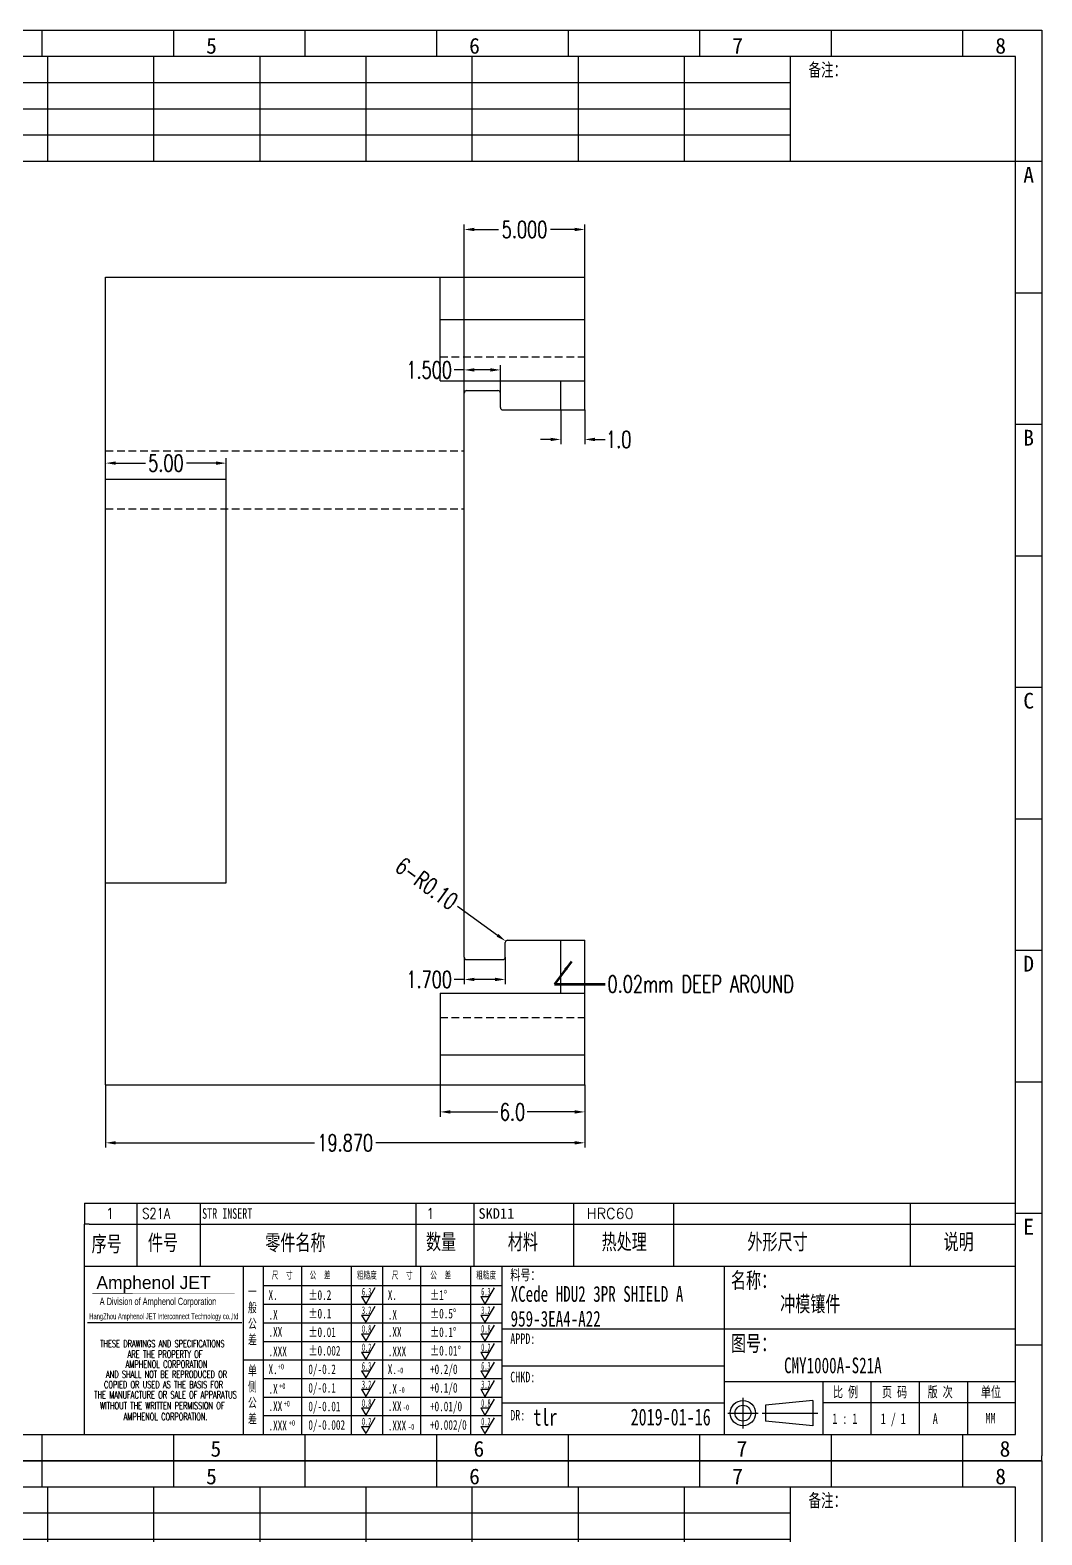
# Model space of a CAD drawing. Header units: millimetres. Extents: x -2852 to 5627, y -2271 to 1849.
# Drawn here: x -2683.9 to -2642, y -426.7 to -364.3 of the extents above; entities that cross this region are included whole.
import ezdxf
from ezdxf.enums import TextEntityAlignment as Align

# ---------------------------------------------------------------- set-up
doc = ezdxf.new("R2010")
doc.units = ezdxf.units.MM
doc.header["$PDSIZE"] = 3
doc.linetypes.add('DASHED2', pattern=[9.525, 6.35, -3.175])
for name, color, linetype in [('1', 7, 'Continuous'), ('11', 4, 'DASHED2'), ('41', 1, 'Continuous')]:
    doc.layers.add(name, color=color, linetype=linetype)
doc.styles.add('CH', font='仿宋_GB2312_0.ttf')
doc.styles.add('jet02', font='simplex.shx', dxfattribs={"width": 0.7})
doc.styles.add('SIMPLEX', font='SIMPLEX')
doc.styles.get("Standard").update_dxf_attribs({"font": '仿宋_GB2312_0.ttf', "width": 0.7})
doc.styles.add('TEXTSTYLE_1', font='TRIUMB.TTF')
doc.styles.add('TEXTSTYLE_2', font='TRIUM.TTF')
doc.styles.add('tk', font='', dxfattribs={"width": 0.7})
doc.styles.add('tk 2', font='仿宋_GB2312_0.ttf', dxfattribs={"width": 0.65})
doc.styles.add('tk 4', font='simplex.shx', dxfattribs={"width": 0.65, "bigfont": 'bigfont.shx'})
doc.styles.get('tk').set_extended_font_data('NSimSun')
doc.dimstyles.new('jet02', dxfattribs={"dimtxt": 3.5, "dimasz": 2.1, "dimexe": 1, "dimexo": 0, "dimgap": 0.5, "dimtad": 0, "dimtoh": 1, "dimdec": 3, "dimzin": 9, "dimdsep": 46, "dimtxsty": 'jet02', "dimcen": 0, "dimclrt": 256, "dimazin": 2, "dimtfac": 1, "dimtdec": 3, "dimtofl": 0, "dimtmove": 0, "dimatfit": 1, "dimfxl": 0, "dimarcsym": 0})

# ---------------------------------------------------------------- blocks, each defined once
blk = doc.blocks.new('*D72')
at = {"layer": '41', "ltscale": 0.05}
for p, q in [((-1765.587, -2860.479), (-1765.587, -2863.082)), ((-1745.717, -2860.479), (-1745.717, -2863.082)), ((-1765.167, -2862.882), (-1756.919, -2862.882)), ((-1746.137, -2862.882), (-1754.385, -2862.882))]:
    blk.add_line(p, q, dxfattribs=at)
for points in [[(-1765.167, -2862.812), (-1765.167, -2862.952), (-1765.587, -2862.882)], [(-1746.137, -2862.812), (-1746.137, -2862.952), (-1745.717, -2862.882)]]:
    blk.add_solid(points, dxfattribs=at)
at = {"layer": 'Defpoints', "color": 0, "ltscale": 0.05}
for p in [(-1765.587, -2860.479), (-1745.717, -2860.479), (-1745.717, -2862.882)]:
    blk.add_point(p, dxfattribs=at)
at = {"layer": '41', "ltscale": 0.05, "insert": (-1755.652, -2862.882), "char_height": 0.7, "attachment_point": 5, "style": 'jet02'}
blk.add_mtext('19.870', dxfattribs=at)
blk = doc.blocks.new('A3-N')
at = {"layer": '1', "color": 1}
for p, q in [((0, 0), (0, 296.73)), ((0, 296.73), (420, 296.73)), ((21.82, 291.27), (21.82, 296.73)), ((49.09, 291.27), (49.09, 296.73)), ((76.36, 291.27), (76.36, 296.73)), ((103.64, 291.27), (103.64, 296.73)), ((103.64, 291.27), (103.64, 296.73)), ((103.64, 291.27), (103.64, 296.73)), ((130.91, 291.27), (130.91, 296.73)), ((158.18, 291.27), (158.18, 296.73)), ((185.45, 291.27), (185.45, 296.73)), ((212.73, 291.27), (212.73, 296.73)), ((240, 291.27), (240, 296.73)), ((267.27, 291.27), (267.27, 296.73)), ((294.55, 291.27), (294.55, 296.73)), ((321.82, 291.27), (321.82, 296.73)), ((349.09, 291.27), (349.09, 296.73)), ((376.36, 291.27), (376.36, 296.73)), ((403.64, 291.27), (403.64, 296.73)), ((420, 296.73), (420, 1)), ((5.45, 269.45), (0, 269.45)), ((420, 269.45), (414.55, 269.45)), ((5.45, 242.18), (0, 242.18)), ((420, 242.18), (414.55, 242.18)), ((5.45, 214.91), (0, 214.91)), ((420, 214.91), (414.55, 214.91)), ((5.45, 187.64), (0, 187.64)), ((420, 187.64), (414.55, 187.64)), ((5.45, 160.36), (0, 160.36)), ((420, 160.36), (414.55, 160.36)), ((5.45, 133.09), (0, 133.09)), ((420, 133.09), (414.55, 133.09)), ((5.45, 105.82), (0, 105.82)), ((420, 105.82), (414.55, 105.82)), ((5.45, 78.55), (0, 78.55)), ((420, 78.55), (414.55, 78.55)), ((5.45, 51.27), (0, 51.27)), ((420, 51.27), (414.55, 51.27)), ((222.45, 49.09), (221.45, 49.09)), ((221.45, 49.09), (221.45, 40.36)), ((222.45, 49.09), (414.55, 49.09)), ((232.36, 49.09), (232.36, 40.36)), ((245.45, 49.09), (245.45, 40.36)), ((290.18, 49.09), (290.18, 40.36)), ((302.18, 49.09), (302.18, 40.36)), ((322.91, 49.09), (322.91, 40.36)), ((343.64, 49.09), (343.64, 40.36)), ((392.73, 40.36), (392.73, 49.09)), ((258.55, 40.36), (258.55, 5.44)), ((266.45, 40.36), (266.45, 5.44)), ((276.78, 40.36), (276.78, 5.45)), ((291.18, 40.36), (291.18, 5.45)), ((301.51, 40.37), (301.51, 5.46)), ((308.01, 40.36), (308.01, 5.45)), ((354.09, 40.36), (354.09, 5.45)), ((308.01, 32.39), (258.55, 32.39)), ((308.01, 28.54), (258.55, 28.54)), ((414.55, 27.27), (308.01, 27.27)), ((5.45, 24), (0, 24)), ((308.01, 24.69), (258.55, 24.69)), ((420, 24), (414.55, 24)), ((354.09, 19.63), (308.01, 19.63)), ((308.01, 16.99), (258.55, 16.99)), ((414.55, 16.36), (354.09, 16.36)), ((374.55, 16.36), (374.55, 5.45)), ((384.55, 16.36), (384.55, 5.45)), ((394.55, 16.36), (394.55, 5.45)), ((404.55, 16.36), (404.55, 5.45)), ((308.01, 13.14), (258.55, 13.14)), ((372.51, 12.49), (362.69, 11.5)), ((372.51, 12.49), (372.51, 7.25)), ((308.01, 11.99), (354.09, 11.99)), ((362.69, 11.5), (362.69, 8.23)), ((414.55, 12), (374.55, 12)), ((308.01, 9.29), (258.55, 9.29)), ((372.51, 7.25), (362.69, 8.23)), ((21.82, 0), (21.82, 5.45)), ((49.09, 0), (49.09, 5.45)), ((76.36, 0), (76.36, 5.45)), ((103.64, 0), (103.64, 5.45)), ((130.91, 0), (130.91, 5.45)), ((158.18, 0), (158.18, 5.45)), ((185.45, 0), (185.45, 5.45)), ((212.73, 0), (212.73, 5.45)), ((240, 0), (240, 5.45)), ((267.27, 0), (267.27, 5.45)), ((294.55, 0), (294.55, 5.45)), ((321.82, 0), (321.82, 5.45)), ((349.09, 0), (349.09, 5.45)), ((376.36, 0), (376.36, 5.45)), ((403.64, 0), (403.64, 5.45)), ((1, 0), (0, 0)), ((420, 0), (1, 0)), ((420, 0), (420, 1))]:
    blk.add_line(p, q, dxfattribs=at)
at = {"layer": '1'}
for p, q in [((414.55, 278.18), (414.55, 284.73)), ((221.45, 40.36), (221.45, 5.45)), ((221.45, 40.36), (414.55, 40.36)), ((221.45, 40.36), (414.55, 40.36)), ((254.41, 40.36), (254.41, 5.45)), ((283.28, 40.36), (283.28, 5.45)), ((308.01, 36.24), (258.55, 36.24)), ((222.08, 28.67), (254.12, 28.67)), ((308.01, 20.84), (254.41, 20.84))]:
    blk.add_line(p, q, dxfattribs=at)
at = {"layer": '1', "color": 1, "ltscale": 0.05}
for p, q in [((281.68, 35.84), (279.79, 32.56)), ((306.41, 35.84), (304.52, 32.56)), ((278.93, 34.04), (279.79, 32.56)), ((278.93, 34.04), (280.65, 34.04)), ((281.68, 31.99), (279.79, 28.71)), ((303.66, 34.05), (304.52, 32.56)), ((303.66, 34.05), (305.38, 34.05)), ((306.41, 31.99), (304.52, 28.71)), ((278.93, 30.19), (279.79, 28.71)), ((278.93, 30.19), (280.65, 30.19)), ((281.68, 28.14), (279.79, 24.86)), ((303.66, 30.2), (305.38, 30.2)), ((303.66, 30.2), (304.52, 28.71)), ((306.41, 28.14), (304.52, 24.86)), ((278.93, 26.34), (279.79, 24.86)), ((278.93, 26.34), (280.65, 26.34)), ((303.66, 26.35), (304.52, 24.86)), ((303.66, 26.35), (305.38, 26.35)), ((278.93, 22.49), (280.65, 22.49)), ((278.93, 22.49), (279.79, 21.01)), ((281.68, 24.29), (279.79, 21.01)), ((303.66, 22.5), (305.38, 22.5)), ((303.66, 22.5), (304.52, 21.01)), ((306.41, 24.29), (304.52, 21.01)), ((281.68, 20.45), (279.79, 17.17)), ((306.41, 20.46), (304.52, 17.18)), ((278.93, 18.66), (279.79, 17.17)), ((278.93, 18.66), (280.65, 18.66)), ((281.68, 16.6), (279.79, 13.32)), ((303.66, 18.66), (304.52, 17.18)), ((303.66, 18.66), (305.38, 18.66)), ((306.41, 16.61), (304.52, 13.33)), ((278.93, 14.81), (280.65, 14.81)), ((278.93, 14.81), (279.79, 13.32)), ((281.68, 12.75), (279.79, 9.47)), ((303.66, 14.81), (305.38, 14.81)), ((303.66, 14.81), (304.52, 13.33)), ((306.41, 12.76), (304.52, 9.48)), ((278.93, 10.96), (279.79, 9.47)), ((278.93, 10.96), (280.65, 10.96)), ((303.66, 10.96), (304.52, 9.48)), ((303.66, 10.96), (305.38, 10.96)), ((278.93, 7.11), (279.79, 5.62)), ((278.93, 7.11), (280.65, 7.11)), ((281.68, 8.9), (279.79, 5.62)), ((303.66, 7.11), (305.38, 7.11)), ((303.66, 7.11), (304.52, 5.63)), ((306.41, 8.91), (304.52, 5.63))]:
    blk.add_line(p, q, dxfattribs=at)
at = {"layer": '1', "color": 1, "ltscale": 0.1}
for p, q in [((358.01, 13.02), (358.01, 6.71)), ((354.86, 9.87), (361.17, 9.87)), ((362.03, 9.87), (373.54, 9.87))]:
    blk.add_line(p, q, dxfattribs=at)
at = {"layer": '1'}
blk.add_lwpolyline([(221.45, 5.45), (414.55, 5.45), (414.55, 291.27), (5.45, 291.27), (5.45, 5.45), (414.55, 5.45)], dxfattribs=at)
at = {"layer": '1', "color": 7, "linetype": 'Continuous', "const_width": 0.123}
blk.add_lwpolyline([(223.11, 34.74), (252.6, 34.76)], dxfattribs=at)
at = {"layer": '1', "color": 1}
for radius in [2.62, 1.64]:
    blk.add_circle((358.01, 9.87), radius, dxfattribs=at)
at = {"layer": '41'}
for p, q in [((27.27, 291.27), (27.27, 269.45)), ((60, 291.27), (60, 269.45)), ((81.82, 291.27), (81.82, 269.45)), ((103.82, 291.27), (103.82, 269.45)), ((125.82, 291.27), (125.82, 269.45)), ((147.82, 291.27), (147.82, 269.45)), ((169.82, 291.27), (169.82, 269.45)), ((191.82, 291.27), (191.82, 269.45)), ((213.82, 291.27), (213.82, 269.45)), ((235.82, 291.27), (235.82, 269.45)), ((257.82, 291.27), (257.82, 269.45)), ((279.82, 291.27), (279.82, 269.45)), ((301.82, 291.27), (301.82, 269.45)), ((323.82, 291.27), (323.82, 269.45)), ((345.82, 291.27), (345.82, 269.45)), ((367.82, 291.27), (367.82, 269.45)), ((367.82, 285.82), (5.45, 285.82)), ((367.82, 280.36), (5.45, 280.36)), ((367.82, 274.91), (5.45, 274.91)), ((414.55, 269.45), (5.45, 269.45))]:
    blk.add_line(p, q, dxfattribs=at)
at = {"layer": '1', "color": 1}
for s, p in [('1', (29.64, 295.11)), ('2', (84.18, 295.11)), ('3', (138.73, 295.11)), ('4', (193.27, 295.11)), ('5', (247.82, 295.11)), ('6', (302.36, 295.11)), ('7', (356.91, 295.11)), ('8', (411.45, 295.11)), ('1', (30.53, 4.11)), ('2', (85.08, 4.11)), ('3', (139.62, 4.11)), ('4', (194.17, 4.11)), ('5', (248.72, 4.11)), ('6', (303.26, 4.11)), ('7', (357.81, 4.11)), ('8', (412.35, 4.11))]:
    blk.add_text(s, height=3.27, dxfattribs=at).set_placement(p, align=Align.TOP_CENTER)
at = {"layer": '1', "style": 'tk', "width": 0.7}
for s, p in [('工    序:', (70.91, 288.55)), ('投单日期:', (16.36, 288.55)), ('备注：', (375.51, 288.55)), ('交    期:', (16.36, 283.09)), ('预估工时:', (70.91, 283.09)), ('加工代码:', (16.36, 277.64)), ('实际工时:', (70.91, 277.64)), ('数    量:', (16.36, 272.18)), ('工序交期:', (70.91, 272.18))]:
    blk.add_text(s, height=2.727, dxfattribs=at).set_placement(p, align=Align.MIDDLE)
at = {"layer": '1', "color": 1}
for s, p in [('A', (2.04, 268.36)), ('B', (2.04, 213.82)), ('C', (2.04, 159.27)), ('D', (2.04, 104.73)), ('E', (2.04, 50.18))]:
    blk.add_text(s, height=3.27, dxfattribs=at).set_placement(p, align=Align.TOP_LEFT)
for s, p in [('A', (418.37, 268.36)), ('B', (418.37, 213.82)), ('C', (418.37, 159.27)), ('D', (418.37, 104.73)), ('E', (418.37, 50.18))]:
    blk.add_text(s, height=3.27, dxfattribs=at).set_placement(p, align=Align.TOP_RIGHT)
at = {"layer": '1', "color": 1, "style": 'tk 2', "width": 0.7}
for s, height, p in [('序号', 3.273, (222.96, 43.34)), ('件号', 3.273, (234.62, 43.61)), ('零件名称', 3.273, (258.97, 43.61)), ('数量', 3.273, (292.3, 43.78)), ('材料', 3.273, (309.27, 43.78)), ('热处理', 3.273, (328.71, 43.78)), ('外形尺寸', 3.273, (358.94, 43.78)), ('说明', 3.273, (399.61, 43.78)), ('料号：', 2.182, (309.77, 37.46)), ('名称：', 3.273, (355.52, 35.79)), ('图号：', 3.273, (355.52, 22.7)), ('比 例', 2.182, (376.69, 13.18)), ('版 次', 2.182, (396.31, 13.18)), ('单位', 2.182, (407.35, 13.18)), ('页 码', 2.182, (386.85, 13.18))]:
    blk.add_text(s, height=height, dxfattribs=at).set_placement(p)
at = {"layer": '1', "color": 7, "linetype": 'Continuous', "style": 'TEXTSTYLE_1'}
blk.add_text('Amphenol JET', height=2.7, dxfattribs=at).set_placement((223.96, 35.61))
at = {"layer": '1', "color": 1, "style": 'tk 2', "width": 0.7}
for s, p in [('X.', (259.64, 34.37)), ('%%P0.2', (267.9, 34.37)), ('X.', (284.37, 34.37)), ('%%P1%%D', (293.12, 34.37)), ('.X', (259.64, 30.28)), ('%%P0.1', (267.9, 30.52)), ('.X', (284.37, 30.28)), ('%%P0.5%%D', (293.12, 30.52)), ('.XX', (259.64, 26.71)), ('%%P0.01', (267.9, 26.67)), ('.XX', (284.37, 26.71)), ('%%P0.1%%D', (293.12, 26.67)), ('.XXX', (259.64, 22.68)), ('%%P0.002', (267.9, 22.82)), ('.XXX', (284.37, 22.68)), ('%%P0.01%%D', (293.12, 22.82)), ('X.', (259.64, 18.97)), ('0/-0.2', (267.9, 18.97)), ('X.', (284.37, 18.97)), ('+0.2/0', (293.12, 18.97)), ('.X', (259.64, 14.88)), ('0/-0.1', (267.9, 15.12)), ('.X', (284.37, 14.88)), ('+0.1/0', (293.12, 15.12)), ('.XX', (259.64, 11.31)), ('0/-0.01', (267.9, 11.27)), ('.XX', (284.37, 11.31)), ('+0.01/0', (293.12, 11.27)), ('.XXX', (259.64, 7.28)), ('0/-0.002', (267.9, 7.42)), ('.XXX', (284.37, 7.28)), ('+0.002/0', (293.12, 7.42))]:
    blk.add_text(s, height=2, dxfattribs=at).set_placement(p, align=Align.MIDDLE_LEFT)
at = {"layer": '1', "color": 1, "ltscale": 0.05, "style": 'tk 2', "width": 0.5}
for s, p in [('6.3', (279.01, 34.26)), ('6.3', (303.74, 34.27)), ('3.2', (279.01, 30.41)), ('3.2', (303.74, 30.42)), ('0.8', (279.01, 26.56)), ('0.8', (303.74, 26.57)), ('0.2', (279.01, 22.71)), ('0.2', (303.74, 22.72)), ('6.3', (279.01, 18.87)), ('6.3', (303.74, 18.88)), ('3.2', (279.01, 15.02)), ('3.2', (303.74, 15.03)), ('0.8', (279.01, 11.17)), ('0.8', (303.74, 11.18)), ('0.2', (279.01, 7.32)), ('0.2', (303.74, 7.33))]:
    blk.add_text(s, height=1.6, dxfattribs=at).set_placement(p)
at = {"layer": '1', "color": 7, "linetype": 'Continuous'}
for s, height, style, width, p in [('A Division of Amphenol Corporation', 1.5, 'TEXTSTYLE_2', 0.7, (224.64, 32.29)), ('HangZhou Amphenol JET Interconnect Technology co.,ltd ', 1.2, 'TEXTSTYLE_2', 0.6, (222.47, 29.36)), ('THESE DRAWINGS AND SPECIFICATIONS', 1.5, 'tk 4', 0.6, (224.73, 23.52)), ('ARE THE PROPERTY OF', 1.5, 'tk 4', 0.6, (230.45, 21.35)), ('AMPHENOL CORPORATION', 1.5, 'tk 4', 0.6, (230.04, 19.27)), ('COPIED OR USED AS THE BASIS FOR', 1.5, 'tk 4', 0.6, (225.54, 15.02)), ('AND SHALL NOT BE REPRODUCED OR', 1.5, 'tk 4', 0.6, (225.95, 17.17)), ('THE MANUFACTURE OR SALE OF APPARATUS', 1.5, 'tk 4', 0.6, (223.5, 12.92)), ('WITHOUT THE WRITTEN PERMISSION OF', 1.5, 'tk 4', 0.6, (224.73, 10.67)), ('AMPHENOL CORPORATION.', 1.5, 'tk 4', 0.6, (229.63, 8.4))]:
    blk.add_text(s, height=height, dxfattribs=dict(at, style=style, width=width)).set_placement(p)
at = {"layer": '1', "style": 'tk 2', "width": 0.7}
for s, p in [('APPD:', (309.77, 24.21)), ('CHKD:', (309.77, 16.27)), ('DR:', (309.77, 8.35))]:
    blk.add_text(s, height=2.182, dxfattribs=at).set_placement(p)
at = {"layer": '1', "color": 7, "style": 'tk 2', "width": 0.7}
blk.add_text('MM', height=2.182, dxfattribs=at).set_placement((408.31, 7.75))
at = {"layer": '1', "color": 1, "ltscale": 0.05, "char_height": 1.5, "width": 6.3627, "attachment_point": 1, "style": 'tk 2'}
for s, insert in [('尺  寸', (260.31, 39.25)), ('公  差', (268.17, 39.25)), ('粗糙度', (277.98, 39.25)), ('尺  寸', (285.2, 39.25)), ('公  差', (293.18, 39.25)), ('粗糙度', (302.71, 39.26))]:
    blk.add_mtext(s, dxfattribs=dict(at, insert=insert))
at = {"layer": '1', "ltscale": 0.05, "char_height": 2, "width": 2.5195, "attachment_point": 1, "style": 'tk 2'}
for s, insert in [('一般公差', (255.39, 36.11)), ('单侧公差', (255.39, 19.71))]:
    blk.add_mtext(s, dxfattribs=dict(at, insert=insert))
at = {"layer": '1', "color": 1, "ltscale": 0.05, "char_height": 1.2, "width": 5.1396, "attachment_point": 1, "line_spacing_factor": 0.8, "style": 'tk 2'}
for s, insert in [('+0', (261.58, 20.13)), ('-0', (286.31, 19.33)), ('+0', (261.88, 16.09)), ('-0', (286.61, 15.29)), ('+0', (262.79, 12.45)), ('-0', (287.51, 11.65)), ('+0', (263.87, 8.44)), ('-0', (288.59, 7.64))]:
    blk.add_mtext(s, dxfattribs=dict(at, insert=insert))
at = {"layer": '1', "style": 'tk 2', "width": 0.7}
for tag, p in [('PATR-NO1', (309.84, 32.96)), ('TITLE', (365.74, 30.9)), ('PATR-NO2', (309.84, 27.81)), ('DWG-NO:', (366.54, 18.14))]:
    blk.add_attdef(tag, p, '', height=3.27, dxfattribs=at)
at = {"layer": '1', "color": 1, "style": 'tk 2', "width": 0.7}
for tag, p in [('DRAW', (314.55, 7.27)), ('DATE', (334.72, 7.32))]:
    blk.add_attdef(tag, p, '', height=3.49, dxfattribs=at)
at = {"layer": '1', "style": 'tk 2', "width": 0.7}
for tag, p in [('SCALE', (376.55, 8.73)), ('SHEET', (386.6, 8.72)), ('REV', (397.38, 8.73))]:
    blk.add_attdef(tag, text='', height=2.18, dxfattribs=at).set_placement(p, align=Align.MIDDLE_LEFT)
blk = doc.blocks.new('FB3')
at = {"layer": '1', "color": 1}
for p, q in [((0, 4.36), (193.09, 4.36)), ((0, 4.36), (0, 0)), ((10.91, 4.36), (10.91, 0)), ((24, 4.36), (24, 0)), ((68.73, 4.36), (68.73, 0)), ((80.73, 4.36), (80.73, 0)), ((101.45, 4.36), (101.45, 0)), ((122.18, 4.36), (122.18, 0)), ((171.27, 0), (171.27, 4.36))]:
    blk.add_line(p, q, dxfattribs=at)
at = {"layer": '1'}
for tag, style, p in [('ITEM', 'SIMPLEX', (4.36, 2.18)), ('PARTNO', 'SIMPLEX', (12, 2.18)), ('QTY', 'SIMPLEX', (74.18, 2.18)), ('MATL', 'CH', (81.72, 2.18)), ('FINISH', 'SIMPLEX', (104.17, 2.18)), ('SPEC', 'SIMPLEX', (130.91, 2.18)), ('REMARK', 'SIMPLEX', (174.06, 2.18))]:
    blk.add_attdef(tag, text='', height=2.18, dxfattribs=dict(at, style=style)).set_placement(p, align=Align.MIDDLE_LEFT)
at = {"layer": '1', "style": 'tk', "width": 0.7}
blk.add_attdef('DIE', text='', height=2.18, dxfattribs=at).set_placement((24.43, 2.18), align=Align.MIDDLE_LEFT)
blk = doc.blocks.new('*D807')
at = {"layer": '41', "ltscale": 0.05}
for p, q in [((-1765.587, -2835.359), (-1765.587, -2834.487)), ((-1760.587, -2835.359), (-1760.587, -2834.487)), ((-1765.167, -2834.687), (-1763.934, -2834.687)), ((-1761.007, -2834.687), (-1762.24, -2834.687))]:
    blk.add_line(p, q, dxfattribs=at)
for points in [[(-1765.167, -2834.617), (-1765.167, -2834.757), (-1765.587, -2834.687)], [(-1761.007, -2834.617), (-1761.007, -2834.757), (-1760.587, -2834.687)]]:
    blk.add_solid(points, dxfattribs=at)
at = {"layer": 'Defpoints', "color": 0, "ltscale": 0.05}
for p in [(-1765.587, -2834.687), (-1765.587, -2835.359), (-1760.587, -2835.359)]:
    blk.add_point(p, dxfattribs=at)
at = {"layer": '41', "ltscale": 0.05, "insert": (-1763.087, -2834.687), "char_height": 0.7, "attachment_point": 5, "style": 'jet02'}
blk.add_mtext('5.00', dxfattribs=at)
blk = doc.blocks.new('*D808')
at = {"layer": '41', "ltscale": 0.05}
for p, q in [((-1750.717, -2831.779), (-1750.717, -2824.795)), ((-1750.297, -2824.995), (-1749.297, -2824.995)), ((-1746.137, -2824.995), (-1747.137, -2824.995)), ((-1745.717, -2826.979), (-1745.717, -2824.795))]:
    blk.add_line(p, q, dxfattribs=at)
for points in [[(-1750.297, -2824.925), (-1750.297, -2825.065), (-1750.717, -2824.995)], [(-1746.137, -2824.925), (-1746.137, -2825.065), (-1745.717, -2824.995)]]:
    blk.add_solid(points, dxfattribs=at)
at = {"layer": 'Defpoints', "color": 0, "ltscale": 0.05}
for p in [(-1745.717, -2824.995), (-1745.717, -2826.979), (-1750.717, -2831.779)]:
    blk.add_point(p, dxfattribs=at)
at = {"layer": '41', "ltscale": 0.05, "insert": (-1748.217, -2824.995), "char_height": 0.7, "attachment_point": 5, "style": 'jet02'}
blk.add_mtext('5.000', dxfattribs=at)
blk = doc.blocks.new('*D809')
at = {"layer": '41', "ltscale": 0.05}
for p, q in [((-1750.717, -2830.821), (-1751.137, -2830.821)), ((-1750.717, -2831.779), (-1750.717, -2830.621)), ((-1749.637, -2830.821), (-1750.297, -2830.821)), ((-1749.217, -2831.779), (-1749.217, -2830.621))]:
    blk.add_line(p, q, dxfattribs=at)
for points in [[(-1750.297, -2830.751), (-1750.297, -2830.891), (-1750.717, -2830.821)], [(-1749.637, -2830.751), (-1749.637, -2830.891), (-1749.217, -2830.821)]]:
    blk.add_solid(points, dxfattribs=at)
at = {"layer": 'Defpoints', "color": 0, "ltscale": 0.05}
for p in [(-1750.717, -2830.821), (-1750.717, -2831.779), (-1749.217, -2831.779)]:
    blk.add_point(p, dxfattribs=at)
at = {"layer": '41', "ltscale": 0.05, "insert": (-1752.17, -2830.821), "char_height": 0.7, "attachment_point": 5, "style": 'jet02'}
blk.add_mtext('1.500', dxfattribs=at)
blk = doc.blocks.new('*D810')
at = {"layer": '41', "ltscale": 0.05}
for p, q in [((-1750.717, -2855.179), (-1750.717, -2856.305)), ((-1749.017, -2855.179), (-1749.017, -2856.305)), ((-1750.717, -2856.105), (-1751.137, -2856.105)), ((-1749.437, -2856.105), (-1750.297, -2856.105))]:
    blk.add_line(p, q, dxfattribs=at)
for points in [[(-1750.297, -2856.035), (-1750.297, -2856.175), (-1750.717, -2856.105)], [(-1749.437, -2856.035), (-1749.437, -2856.175), (-1749.017, -2856.105)]]:
    blk.add_solid(points, dxfattribs=at)
at = {"layer": 'Defpoints', "color": 0, "ltscale": 0.05}
for p in [(-1750.717, -2855.179), (-1749.017, -2855.179), (-1750.717, -2856.105)]:
    blk.add_point(p, dxfattribs=at)
at = {"layer": '41', "ltscale": 0.05, "insert": (-1752.17, -2856.105), "char_height": 0.7, "attachment_point": 5, "style": 'jet02'}
blk.add_mtext('1.700', dxfattribs=at)
blk = doc.blocks.new('*D811')
at = {"layer": '41', "ltscale": 0.05}
blk.add_line((-1750.994, -2853.06), (-1749.337, -2854.272), dxfattribs=at)
blk.add_solid([(-1749.295, -2854.216), (-1749.378, -2854.329), (-1748.998, -2854.52)], dxfattribs=at)
at = {"layer": 'Defpoints', "color": 0, "ltscale": 0.05}
for p in [(-1748.998, -2854.52), (-1748.917, -2854.579)]:
    blk.add_point(p, dxfattribs=at)
at = {"layer": '41', "ltscale": 0.05, "insert": (-1752.27, -2852.126), "char_height": 0.7, "attachment_point": 5, "rotation": 323.81675, "style": 'jet02'}
blk.add_mtext('6-R0.10', dxfattribs=at)
blk = doc.blocks.new('*D812')
at = {"layer": '41', "ltscale": 0.05}
for p, q in [((-1746.717, -2832.479), (-1746.717, -2833.905)), ((-1745.717, -2832.479), (-1745.717, -2833.905)), ((-1747.137, -2833.705), (-1747.557, -2833.705)), ((-1745.297, -2833.705), (-1744.877, -2833.705))]:
    blk.add_line(p, q, dxfattribs=at)
for points in [[(-1747.137, -2833.635), (-1747.137, -2833.775), (-1746.717, -2833.705)], [(-1745.297, -2833.635), (-1745.297, -2833.775), (-1745.717, -2833.705)]]:
    blk.add_solid(points, dxfattribs=at)
at = {"layer": 'Defpoints', "color": 0, "ltscale": 0.05}
for p in [(-1746.717, -2832.479), (-1745.717, -2832.479), (-1745.717, -2833.705)]:
    blk.add_point(p, dxfattribs=at)
at = {"layer": '41', "ltscale": 0.05, "insert": (-1744.31, -2833.705), "char_height": 0.7, "attachment_point": 5, "style": 'jet02'}
blk.add_mtext('1.0', dxfattribs=at)
blk = doc.blocks.new('*D813')
at = {"layer": '41', "ltscale": 0.05}
for p, q in [((-1751.717, -2860.479), (-1751.717, -2861.801)), ((-1745.717, -2860.479), (-1745.717, -2861.801)), ((-1751.297, -2861.601), (-1749.33, -2861.601)), ((-1746.137, -2861.601), (-1748.104, -2861.601))]:
    blk.add_line(p, q, dxfattribs=at)
for points in [[(-1751.297, -2861.531), (-1751.297, -2861.671), (-1751.717, -2861.601)], [(-1746.137, -2861.531), (-1746.137, -2861.671), (-1745.717, -2861.601)]]:
    blk.add_solid(points, dxfattribs=at)
at = {"layer": 'Defpoints', "color": 0, "ltscale": 0.05}
for p in [(-1751.717, -2860.479), (-1745.717, -2860.479), (-1745.717, -2861.601)]:
    blk.add_point(p, dxfattribs=at)
at = {"layer": '41', "ltscale": 0.05, "insert": (-1748.717, -2861.601), "char_height": 0.7, "attachment_point": 5, "style": 'jet02'}
blk.add_mtext('6.0', dxfattribs=at)

msp = doc.modelspace()

# ---------------------------------------------------------------- linework, layer by layer
at = {"layer": '1', "ltscale": 0.05}
for p, q in [((-2680.7947, -374.5493), (-2660.9247, -374.5493)), ((-2680.7947, -408.0493), (-2680.7947, -374.5493)), ((-2666.9247, -378.8493), (-2666.9247, -374.5493)), ((-2660.9247, -380.0493), (-2660.9247, -374.5493)), ((-2666.9247, -376.2993), (-2660.9247, -376.2993)), ((-2666.9247, -378.8493), (-2660.9247, -378.8493)), ((-2665.9247, -402.7493), (-2665.9247, -379.3493)), ((-2665.8247, -379.2493), (-2664.5247, -379.2493)), ((-2664.4247, -379.9493), (-2664.4247, -379.3493)), ((-2664.3247, -380.0493), (-2660.9247, -380.0493)), ((-2680.7947, -382.9293), (-2675.7947, -382.9293)), ((-2675.7947, -399.6693), (-2675.7947, -382.9293)), ((-2680.7947, -399.6693), (-2675.7947, -399.6693)), ((-2664.2247, -402.7493), (-2664.2247, -402.1493)), ((-2664.1247, -402.0493), (-2660.9247, -402.0493)), ((-2660.9247, -408.0493), (-2660.9247, -402.0493)), ((-2665.8247, -402.8493), (-2664.3247, -402.8493)), ((-2666.9247, -404.2493), (-2666.9247, -408.0493)), ((-2666.9247, -404.2493), (-2660.9247, -404.2493)), ((-2666.9247, -406.7993), (-2660.9247, -406.7993)), ((-2680.7947, -408.0493), (-2660.9247, -408.0493))]:
    msp.add_line(p, q, dxfattribs=at)
at = {"layer": '1', "color": 3, "ltscale": 0.05}
for p, q in [((-2661.9247, -380.0493), (-2661.9247, -378.8493)), ((-2661.9247, -404.2493), (-2661.9247, -402.0493))]:
    msp.add_line(p, q, dxfattribs=at)
at = {"layer": '1', "ltscale": 0.05}
for centre, start, end in [((-2665.8247, -379.3493), 90, 180), ((-2664.5247, -379.3493), 0, 90), ((-2664.3247, -379.9493), 180, 270), ((-2664.1247, -402.1493), 90, 180), ((-2665.8247, -402.7493), 180, 270), ((-2664.3247, -402.7493), 270, 0)]:
    msp.add_arc(centre, 0.1, start, end, dxfattribs=at)
at = {"layer": '11', "ltscale": 0.05}
for p, q in [((-2666.9247, -377.8493), (-2660.9247, -377.8493)), ((-2680.7947, -381.7493), (-2665.9247, -381.7493)), ((-2680.7947, -384.1493), (-2665.9247, -384.1493)), ((-2666.9247, -405.2493), (-2660.9247, -405.2493))]:
    msp.add_line(p, q, dxfattribs=at)

# ---------------------------------------------------------------- block references
at = {"layer": '1', "ltscale": 0.05, "xscale": 0.2000000000000455, "yscale": 0.2000000000000455, "zscale": 0.2000000000000455}
for p, values in [((-2725.969, -423.6399), {'DWG-NO:': 'CMY1000A-S21A', 'TITLE': '冲模镶件', 'REV': 'A', 'SHEET': '1 / 1', 'DRAW': 'tlr', 'DATE': '2019-01-16', 'PATR-NO1': 'XCede HDU2 3PR SHIELD A', 'PATR-NO2': '959-3EA4-A22', 'SCALE': '1 : 1'}), ((-2725.969, -482.9854), {'DWG-NO:': 'CMY1000A-S21B', 'TITLE': '冲模镶件', 'REV': 'A', 'SHEET': '1 / 1', 'DRAW': 'tlr', 'DATE': '2019-01-16', 'PATR-NO1': 'XCede HDU2 3PR SHIELD A', 'PATR-NO2': '959-3EA4-A22', 'SCALE': '1 : 1'})]:
    msp.add_blockref('A3-N', p, dxfattribs=at).add_auto_attribs(values)
at = {"layer": '1', "ltscale": 0.05}
ref = msp.add_blockref('FB3', (-2681.6781, -413.8217), dxfattribs=dict(at, xscale=0.2000000000000455, yscale=0.2000000000000455, zscale=0.2000000000000455))
ref.add_attrib('PARTNO', 'S21A', dxfattribs={"height": 0.43636, "style": 'SIMPLEX', "width": 0.8}).set_placement((-2679.2781, -413.3854), align=Align.MIDDLE_LEFT)
ref.add_attrib('ITEM', '1', dxfattribs={"height": 0.4364, "style": 'SIMPLEX'}).set_placement((-2680.8053, -413.3854), align=Align.MIDDLE_LEFT)
ref.add_attrib('DIE', 'STR INSERT', dxfattribs={"height": 0.43636, "style": 'tk', "width": 0.7}).set_placement((-2676.792, -413.3854), align=Align.MIDDLE_LEFT)
ref.add_attrib('QTY', '1', dxfattribs={"height": 0.4364, "style": 'SIMPLEX'}).set_placement((-2667.5181, -413.3854), align=Align.MIDDLE_LEFT)
ref.add_attrib('MATL', 'SKD11', dxfattribs={"height": 0.43636, "style": 'CH'}).set_placement((-2665.3349, -413.3854), align=Align.MIDDLE_LEFT)
ref.add_attrib('FINISH', 'HRC60', dxfattribs={"height": 0.43636, "style": 'SIMPLEX'}).set_placement((-2660.8435, -413.3854), align=Align.MIDDLE_LEFT)

# ---------------------------------------------------------------- texts
at = {"layer": '41', "ltscale": 0.05, "insert": (-2659.9806, -403.866), "char_height": 0.7, "attachment_point": 4, "style": 'jet02'}
msp.add_mtext('0.02mm DEEP AROUND', dxfattribs=at)

# ---------------------------------------------------------------- dimensions: what is measured, and where the dimension line sits
at = {"layer": '41', "ltscale": 0.05}
for base, p1, p2, override, picture, middle in [((-2660.9247, -372.5656), (-2665.9247, -379.3493), (-2660.9247, -374.5493), {"dimscale": 0.2, "dimtoh": 0, "dimzin": 1, "dimclrd": 256, "dimclre": 256, "dimadec": 3, "dimazin": 0, "dimatfit": 3, "dimlwd": 65535, "dimlwe": 65535}, '*D808', (-2663.4247, -372.5656)), ((-2665.9247, -378.3915), (-2664.4247, -379.3493), (-2665.9247, -379.3493), {"dimscale": 0.2, "dimtoh": 0, "dimzin": 1, "dimclrd": 256, "dimclre": 256, "dimadec": 3, "dimazin": 0, "dimatfit": 3, "dimlwd": 65535, "dimlwe": 65535}, '*D809', (-2667.378, -378.3915)), ((-2660.9247, -381.2753), (-2661.9247, -380.0493), (-2660.9247, -380.0493), {"dimscale": 0.2, "dimtoh": 0, "dimdec": 1, "dimzin": 1, "dimclrd": 256, "dimclre": 256, "dimadec": 1, "dimazin": 0, "dimatfit": 3, "dimlwd": 65535, "dimlwe": 65535}, '*D812', (-2659.518, -381.2753)), ((-2680.7947, -382.2569), (-2675.7947, -382.9293), (-2680.7947, -382.9293), {"dimscale": 0.2, "dimtoh": 0, "dimdec": 2, "dimzin": 1, "dimclrd": 256, "dimclre": 256, "dimazin": 0, "dimatfit": 3, "dimlwd": 65535, "dimlwe": 65535}, '*D807', (-2678.2947, -382.2569)), ((-2665.9247, -403.6748), (-2664.2247, -402.7493), (-2665.9247, -402.7493), {"dimscale": 0.2, "dimtoh": 0, "dimzin": 1, "dimclrd": 256, "dimclre": 256, "dimadec": 3, "dimazin": 0, "dimatfit": 3, "dimlwd": 65535, "dimlwe": 65535}, '*D810', (-2667.378, -403.6748)), ((-2660.9247, -410.4518), (-2680.7947, -408.0493), (-2660.9247, -408.0493), {"dimscale": 0.2, "dimtoh": 0, "dimzin": 1, "dimclrd": 256, "dimclre": 256, "dimadec": 3, "dimazin": 0, "dimatfit": 3, "dimlwd": 65535, "dimlwe": 65535}, '*D72', (-2670.8597, -410.4518)), ((-2660.9247, -409.1713), (-2666.9247, -408.0493), (-2660.9247, -408.0493), {"dimscale": 0.2, "dimtoh": 0, "dimdec": 1, "dimzin": 1, "dimclrd": 256, "dimclre": 256, "dimadec": 1, "dimazin": 0, "dimatfit": 3, "dimlwd": 65535, "dimlwe": 65535}, '*D813', (-2663.9247, -409.1713))]:
    dim = msp.add_linear_dim(base=base, p1=p1, p2=p2, dimstyle='jet02', override=override, dxfattribs=at)
    dim.commit()
    dim.dimension.update_dxf_attribs({"geometry": picture, "text_midpoint": middle, "insert": (-915.2077, 2452.4298)})
dim = msp.add_radius_dim(center=(-2664.1247, -402.1493), mpoint=(-2664.2054, -402.0902), text='6-<>', dimstyle='jet02', override={"dimscale": 0.2, "dimtoh": 0, "dimdec": 2, "dimzin": 1, "dimclrd": 256, "dimclre": 256, "dimazin": 0, "dimatfit": 3, "dimlwd": 65535, "dimlwe": 65535}, dxfattribs=at)
dim.commit()
dim.dimension.update_dxf_attribs({"geometry": '*D811', "text_midpoint": (-2667.4781, -399.6965), "dimtype": 132, "insert": (-915.2077, 2452.4298)})

# ---------------------------------------------------------------- leaders
at = {"layer": '41', "ltscale": 0.05, "annotation_type": 0, "has_hookline": 1, "hookline_direction": 0, "text_width": 8.6567}
msp.add_leader([(-2661.4708, -402.9254), (-2662.1806, -403.866), (-2660.0806, -403.866)], dimstyle='jet02', override={"dimscale": 0.2, "dimtoh": 0, "dimdec": 1, "dimzin": 1, "dimclrd": 256, "dimclre": 256, "dimadec": 1, "dimazin": 0, "dimatfit": 3, "dimlwd": 65535, "dimlwe": 65535}, dxfattribs=at)

doc.saveas('drawing.dxf')
